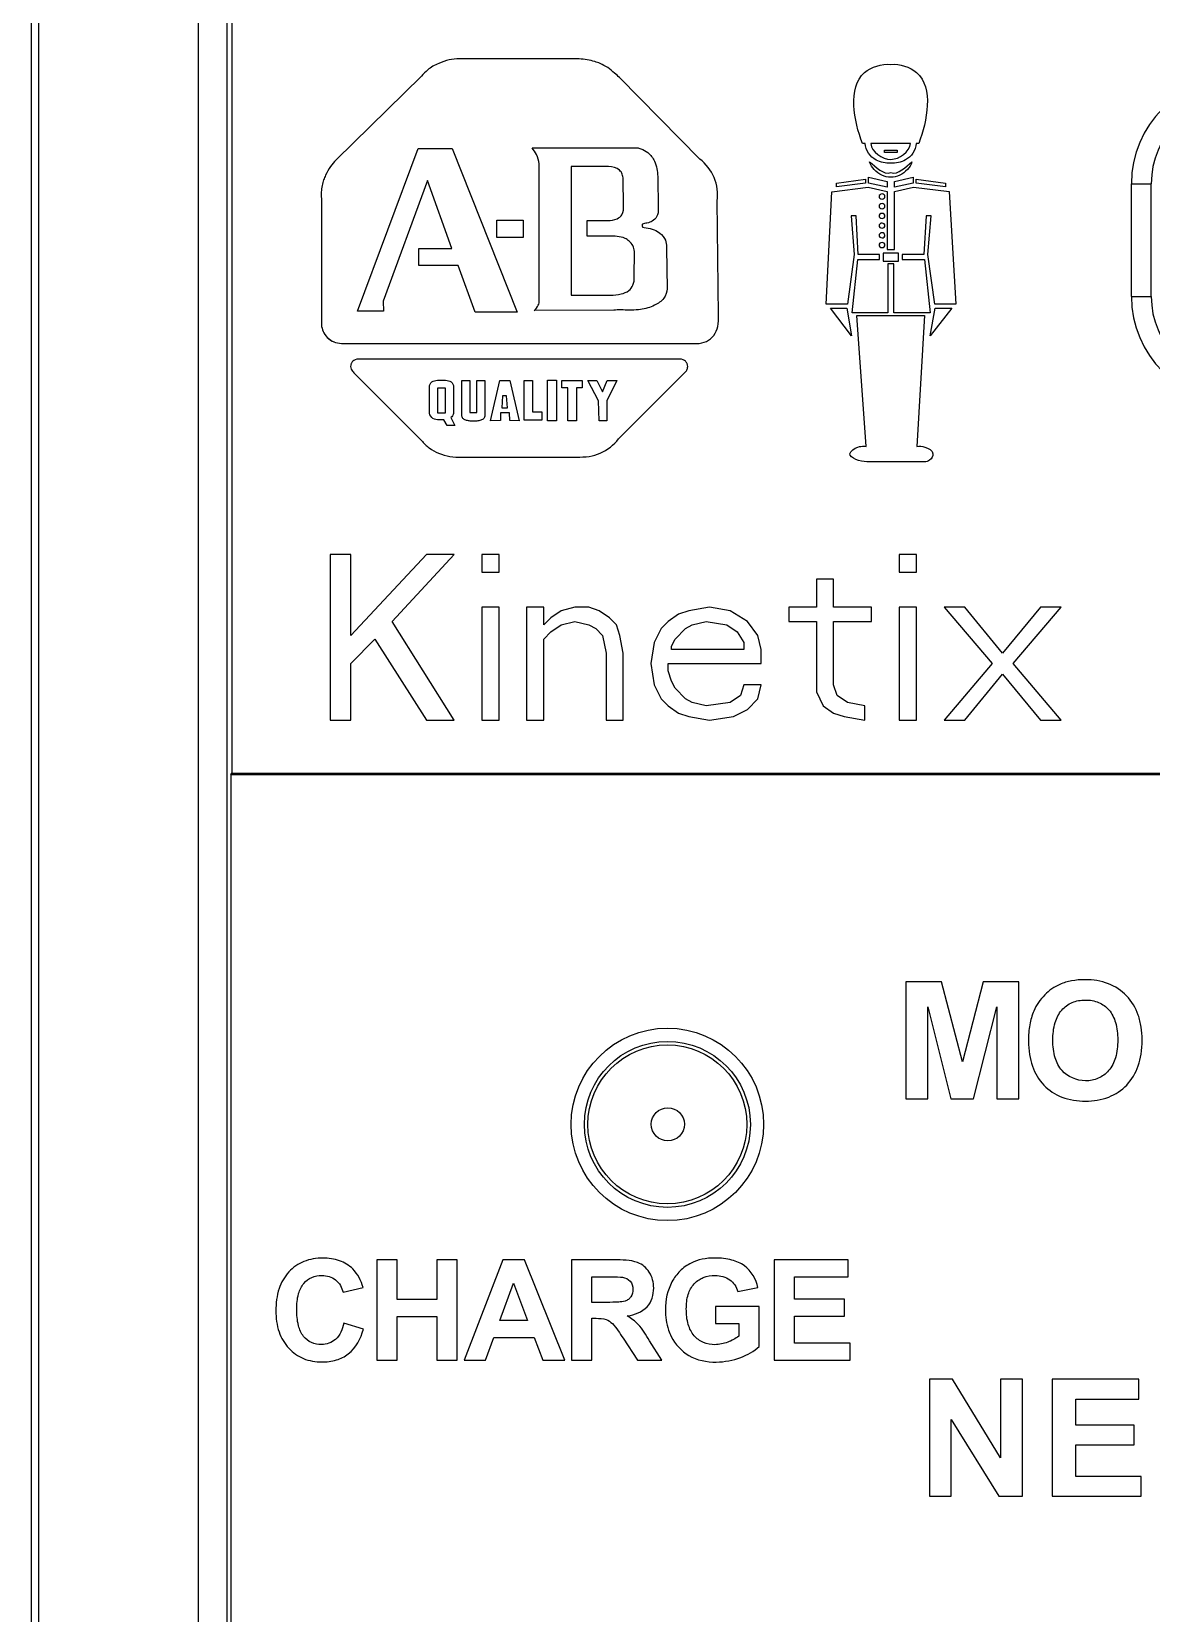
# Model space of a CAD drawing. Header units: millimetres. Extents: x 285 to 860, y 229 to 920.
# Drawn here: x 392.18 to 409.08, y 536.95 to 560.83 of the extents above; entities that cross this region are included whole.
import ezdxf

# ---------------------------------------------------------------- set-up
doc = ezdxf.new("R2010")
doc.units = ezdxf.units.MM
doc.header["$LTSCALE"] = 6
doc.layers.get('0').update_dxf_attribs({"linetype": 'CONTINUOUS'})

msp = doc.modelspace()

# ---------------------------------------------------------------- linework, layer by layer
for p, q in [((392.176, 425.134), (392.176, 582.134)), ((392.286, 425.134), (392.286, 582.12)), ((394.696, 423.834), (394.696, 581.688)), ((395.13, 423.834), (395.13, 581.687)), ((395.198, 581.619), (395.198, 549.634)), ((400.442, 560.418), (398.639, 560.418)), ((398.064, 560.16), (396.773, 558.894)), ((402.265, 558.906), (401.051, 560.138)), ((397.096, 556.609), (398.012, 559.069)), ((398.012, 559.069), (398.524, 559.069)), ((398.524, 559.069), (399.507, 556.595)), ((399.736, 559.076), (401.318, 559.076)), ((404.76, 559.144), (404.721, 559.144)), ((405.446, 559.141), (404.846, 559.141)), ((405.571, 559.144), (405.532, 559.144)), ((399.838, 556.736), (399.838, 558.835)), ((405.055, 559.005), (405.055, 559.043)), ((405.055, 559.043), (405.244, 559.043)), ((405.244, 559.005), (405.055, 559.005)), ((405.244, 559.043), (405.244, 559.005)), ((398.153, 558.584), (397.482, 556.764)), ((398.523, 557.559), (398.153, 558.584)), ((400.323, 558.795), (400.323, 556.854)), ((400.887, 558.795), (400.323, 558.795)), ((401.115, 558.208), (401.108, 558.605)), ((401.63, 558.642), (401.639, 558.16)), ((404.33, 558.543), (404.768, 558.605)), ((404.768, 558.605), (404.768, 558.543)), ((404.814, 558.543), (404.814, 558.632)), ((404.814, 558.632), (405.095, 558.571)), ((405.095, 558.571), (405.095, 558.483)), ((405.203, 558.571), (405.485, 558.632)), ((405.203, 558.483), (405.203, 558.571)), ((405.485, 558.632), (405.485, 558.543)), ((405.532, 558.543), (405.532, 558.605)), ((405.532, 558.605), (405.976, 558.543)), ((396.551, 558.457), (396.551, 558.439)), ((396.553, 558.457), (396.551, 558.457)), ((404.174, 556.716), (404.26, 558.413)), ((404.26, 558.413), (404.807, 558.483)), ((404.33, 558.489), (404.33, 558.543)), ((404.768, 558.543), (404.33, 558.489)), ((404.807, 558.483), (405.095, 558.42)), ((405.095, 558.483), (404.814, 558.543)), ((405.095, 558.42), (405.095, 557.542)), ((405.485, 558.543), (405.203, 558.483)), ((405.203, 558.42), (405.492, 558.483)), ((405.203, 557.542), (405.203, 558.42)), ((405.492, 558.483), (406.031, 558.42)), ((405.976, 558.489), (405.532, 558.543)), ((405.976, 558.543), (405.976, 558.489)), ((406.031, 558.42), (406.132, 556.716)), ((408.782, 556.834), (408.782, 558.534)), ((408.782, 558.534), (409.082, 558.534)), ((409.082, 556.834), (409.082, 558.534)), ((396.551, 558.31), (396.551, 556.507)), ((402.547, 556.543), (402.526, 558.276)), ((399.203, 557.725), (399.203, 557.984)), ((399.203, 557.984), (399.6, 557.984)), ((399.6, 557.984), (399.6, 557.725)), ((400.565, 557.744), (400.567, 557.981)), ((400.567, 557.981), (400.873, 557.981)), ((404.549, 558.052), (404.595, 557.467)), ((404.627, 558.052), (404.549, 558.052)), ((404.658, 557.467), (404.627, 558.052)), ((405.681, 558.052), (405.649, 557.467)), ((405.758, 558.052), (405.681, 558.052)), ((405.71, 557.467), (405.758, 558.052)), ((399.6, 557.725), (399.203, 557.725)), ((400.898, 557.744), (400.565, 557.744)), ((398.021, 557.301), (398.021, 557.559)), ((398.021, 557.559), (398.523, 557.559)), ((401.276, 557.125), (401.278, 557.514)), ((401.762, 557.563), (401.771, 556.95)), ((404.595, 557.467), (404.494, 556.716)), ((404.564, 556.587), (404.65, 557.392)), ((404.65, 557.392), (404.978, 557.392)), ((404.978, 557.467), (404.658, 557.467)), ((404.978, 557.392), (404.978, 557.467)), ((405.032, 557.487), (405.032, 557.364)), ((405.267, 557.487), (405.032, 557.487)), ((405.095, 557.542), (405.203, 557.542)), ((405.267, 557.364), (405.267, 557.487)), ((405.321, 557.467), (405.321, 557.392)), ((405.649, 557.467), (405.321, 557.467)), ((405.321, 557.392), (405.657, 557.392)), ((405.657, 557.392), (405.743, 556.587)), ((405.812, 556.716), (405.71, 557.467)), ((398.616, 557.301), (398.021, 557.301)), ((398.871, 556.595), (398.616, 557.301)), ((405.032, 557.364), (405.267, 557.364)), ((405.103, 557.323), (405.103, 556.587)), ((405.197, 557.323), (405.103, 557.323)), ((405.197, 556.587), (405.197, 557.323)), ((397.482, 556.764), (397.489, 556.609)), ((400.323, 556.854), (400.913, 556.854)), ((404.494, 556.716), (404.174, 556.716)), ((406.132, 556.716), (405.812, 556.716)), ((408.782, 556.834), (409.082, 556.834)), ((397.489, 556.609), (397.096, 556.609)), ((399.507, 556.595), (398.871, 556.595)), ((400.966, 556.626), (399.766, 556.62)), ((404.557, 556.239), (404.237, 556.655)), ((404.237, 556.655), (404.486, 556.655)), ((404.486, 556.655), (404.557, 556.239)), ((405.103, 556.587), (404.564, 556.587)), ((404.776, 554.57), (404.634, 556.546)), ((404.634, 556.546), (405.657, 556.546)), ((405.743, 556.587), (405.197, 556.587)), ((405.657, 556.546), (405.542, 554.57)), ((406.069, 556.655), (405.743, 556.239)), ((405.743, 556.239), (405.821, 556.655)), ((405.821, 556.655), (406.069, 556.655)), ((396.855, 556.124), (402.221, 556.124)), ((401.925, 555.888), (397.107, 555.887)), ((401.969, 555.887), (401.925, 555.888)), ((397.06, 555.661), (398.064, 554.657)), ((398.182, 555.094), (398.182, 555.467)), ((398.304, 555.567), (398.426, 555.567)), ((398.548, 555.467), (398.548, 555.094)), ((398.673, 555.037), (398.673, 555.564)), ((398.673, 555.564), (398.793, 555.564)), ((398.793, 555.564), (398.793, 555.114)), ((398.901, 555.093), (398.901, 555.562)), ((398.901, 555.562), (399.021, 555.562)), ((399.021, 555.562), (399.021, 555.037)), ((399.104, 554.956), (399.247, 555.564)), ((399.247, 555.564), (399.399, 555.564)), ((399.399, 555.564), (399.539, 554.956)), ((399.612, 554.967), (399.612, 555.564)), ((399.612, 555.564), (399.74, 555.564)), ((399.74, 555.564), (399.74, 555.089)), ((399.968, 554.953), (399.968, 555.567)), ((399.968, 555.567), (400.101, 555.567)), ((400.101, 555.567), (400.101, 554.953)), ((400.184, 555.452), (400.184, 555.564)), ((400.184, 555.564), (400.49, 555.564)), ((400.49, 555.564), (400.49, 555.452)), ((400.734, 555.259), (400.575, 555.564)), ((400.575, 555.564), (400.709, 555.564)), ((400.709, 555.564), (400.796, 555.393)), ((400.796, 555.393), (400.868, 555.564)), ((401.012, 555.564), (400.864, 555.259)), ((400.868, 555.564), (401.012, 555.564)), ((401.038, 554.684), (402.036, 555.682)), ((398.306, 555.447), (398.306, 555.074)), ((398.423, 555.447), (398.306, 555.447)), ((398.423, 555.074), (398.423, 555.447)), ((399.284, 555.332), (399.274, 555.151)), ((399.349, 555.331), (399.284, 555.332)), ((399.362, 555.151), (399.349, 555.331)), ((400.273, 555.452), (400.184, 555.452)), ((400.273, 554.956), (400.273, 555.452)), ((400.404, 555.452), (400.404, 554.956)), ((400.49, 555.452), (400.404, 555.452)), ((400.744, 554.956), (400.734, 555.259)), ((400.864, 555.259), (400.864, 554.956)), ((398.306, 555.074), (398.423, 555.074)), ((398.507, 555.003), (398.568, 554.885)), ((398.795, 555.08), (398.889, 555.08)), ((399.254, 555.077), (399.254, 554.958)), ((399.392, 555.077), (399.254, 555.077)), ((399.274, 555.151), (399.362, 555.151)), ((399.396, 554.958), (399.392, 555.077)), ((399.74, 555.089), (399.882, 555.089)), ((399.882, 555.089), (399.882, 554.967)), ((398.398, 554.972), (398.304, 554.972)), ((398.45, 554.885), (398.398, 554.972)), ((398.568, 554.885), (398.45, 554.885)), ((399.254, 554.958), (399.104, 554.956)), ((399.539, 554.956), (399.396, 554.958)), ((399.882, 554.967), (399.612, 554.967)), ((400.101, 554.953), (399.968, 554.953)), ((400.404, 554.956), (400.273, 554.956)), ((400.864, 554.956), (400.744, 554.956)), ((398.669, 554.407), (400.405, 554.407)), ((405.539, 554.337), (404.786, 554.337)), ((396.682, 552.938), (396.682, 550.438)), ((396.995, 552.938), (396.682, 552.938)), ((398.141, 552.938), (396.995, 551.715)), ((396.995, 551.715), (396.995, 552.938)), ((397.62, 551.927), (398.557, 552.938)), ((398.557, 552.938), (398.141, 552.938)), ((398.974, 552.938), (398.974, 552.672)), ((399.234, 552.938), (398.974, 552.938)), ((399.234, 552.672), (399.234, 552.938)), ((405.276, 552.938), (405.276, 552.672)), ((405.536, 552.938), (405.276, 552.938)), ((405.536, 552.672), (405.536, 552.938)), ((398.974, 552.672), (399.234, 552.672)), ((405.276, 552.672), (405.536, 552.672)), ((404.026, 552.566), (404.026, 552.14)), ((404.286, 552.566), (404.026, 552.566)), ((404.286, 552.14), (404.286, 552.566)), ((398.974, 552.14), (398.974, 550.438)), ((399.234, 552.14), (398.974, 552.14)), ((399.234, 550.438), (399.234, 552.14)), ((399.651, 552.14), (399.651, 550.438)), ((399.911, 552.14), (399.651, 552.14)), ((399.911, 551.874), (399.911, 552.14)), ((400.38, 552.14), (400.172, 552.087)), ((400.588, 552.14), (400.38, 552.14)), ((400.745, 552.087), (400.588, 552.14)), ((402.411, 552.14), (402.099, 552.087)), ((402.724, 552.087), (402.411, 552.14)), ((403.609, 552.14), (403.609, 551.927)), ((404.026, 552.14), (403.609, 552.14)), ((404.859, 552.14), (404.286, 552.14)), ((404.859, 551.927), (404.859, 552.14)), ((405.276, 552.14), (405.276, 550.438)), ((405.536, 552.14), (405.276, 552.14)), ((405.536, 550.438), (405.536, 552.14)), ((406.266, 552.14), (405.953, 552.14)), ((405.953, 552.14), (406.682, 551.289)), ((406.838, 551.449), (406.266, 552.14)), ((407.411, 552.14), (406.838, 551.449)), ((406.995, 551.289), (407.724, 552.14)), ((407.724, 552.14), (407.411, 552.14)), ((398.557, 550.438), (397.62, 551.927)), ((400.016, 551.981), (399.911, 551.874)), ((400.172, 552.087), (400.016, 551.981)), ((400.172, 551.874), (400.38, 551.927)), ((400.38, 551.927), (400.588, 551.874)), ((400.901, 551.981), (400.745, 552.087)), ((401.005, 551.874), (400.901, 551.981)), ((401.786, 551.927), (401.682, 551.821)), ((401.943, 552.034), (401.786, 551.927)), ((402.099, 552.087), (401.943, 552.034)), ((402.151, 551.874), (402.359, 551.927)), ((402.359, 551.927), (402.672, 551.874)), ((402.984, 551.927), (402.724, 552.087)), ((403.141, 551.715), (402.984, 551.927)), ((403.609, 551.927), (404.026, 551.927)), ((404.026, 551.927), (404.026, 550.864)), ((404.286, 550.97), (404.286, 551.927)), ((404.286, 551.927), (404.859, 551.927)), ((396.995, 551.289), (397.359, 551.661)), ((397.359, 551.661), (398.141, 550.438)), ((399.911, 551.661), (400.016, 551.768)), ((399.911, 550.438), (399.911, 551.661)), ((400.016, 551.768), (400.172, 551.874)), ((400.588, 551.874), (400.693, 551.821)), ((400.693, 551.821), (400.797, 551.715)), ((400.797, 551.715), (400.849, 551.449)), ((401.057, 551.715), (401.005, 551.874)), ((401.109, 551.449), (401.057, 551.715)), ((401.682, 551.821), (401.578, 551.608)), ((401.838, 551.555), (401.891, 551.661)), ((401.891, 551.661), (402.047, 551.821)), ((402.047, 551.821), (402.151, 551.874)), ((402.672, 551.874), (402.828, 551.768)), ((402.828, 551.768), (402.932, 551.608)), ((403.193, 551.502), (403.141, 551.715)), ((400.849, 551.449), (400.849, 550.438)), ((401.109, 550.438), (401.109, 551.449)), ((401.578, 551.608), (401.526, 551.289)), ((401.838, 551.502), (401.838, 551.555)), ((402.932, 551.502), (401.838, 551.502)), ((402.932, 551.608), (402.932, 551.502)), ((403.193, 551.289), (403.193, 551.502)), ((396.995, 550.438), (396.995, 551.289)), ((401.526, 551.289), (401.578, 550.97)), ((401.786, 551.183), (401.786, 551.289)), ((401.786, 551.289), (403.193, 551.289)), ((401.838, 551.023), (401.786, 551.183)), ((406.682, 551.289), (405.953, 550.438)), ((407.724, 550.438), (406.995, 551.289)), ((401.578, 550.97), (401.682, 550.757)), ((401.891, 550.917), (401.838, 551.023)), ((402.932, 550.97), (402.88, 550.81)), ((403.193, 550.97), (402.932, 550.97)), ((403.141, 550.757), (403.193, 550.97)), ((404.338, 550.81), (404.286, 550.97)), ((406.266, 550.438), (406.838, 551.13)), ((406.838, 551.13), (407.411, 550.438)), ((401.682, 550.757), (401.786, 550.651)), ((402.047, 550.757), (401.891, 550.917)), ((402.151, 550.704), (402.047, 550.757)), ((402.359, 550.651), (402.151, 550.704)), ((402.724, 550.704), (402.359, 550.651)), ((402.88, 550.81), (402.724, 550.704)), ((402.984, 550.598), (403.141, 550.757)), ((404.026, 550.864), (404.13, 550.651)), ((404.495, 550.704), (404.338, 550.81)), ((404.755, 550.651), (404.495, 550.704)), ((401.786, 550.651), (401.943, 550.544)), ((401.943, 550.544), (402.099, 550.491)), ((402.099, 550.491), (402.411, 550.438)), ((402.411, 550.438), (402.776, 550.491)), ((402.776, 550.491), (402.984, 550.598)), ((404.13, 550.651), (404.286, 550.544)), ((404.286, 550.544), (404.443, 550.491)), ((404.443, 550.491), (404.755, 550.438)), ((404.755, 550.438), (404.755, 550.651)), ((396.682, 550.438), (396.995, 550.438)), ((398.141, 550.438), (398.557, 550.438)), ((398.974, 550.438), (399.234, 550.438)), ((399.651, 550.438), (399.911, 550.438)), ((400.849, 550.438), (401.109, 550.438)), ((405.276, 550.438), (405.536, 550.438)), ((405.953, 550.438), (406.266, 550.438)), ((407.411, 550.438), (407.724, 550.438)), ((395.182, 549.618), (395.198, 549.634)), ((395.182, 549.618), (395.182, 423.834)), ((395.182, 549.618), (424.182, 549.618)), ((395.198, 549.634), (424.167, 549.634)), ((405.377, 546.485), (405.377, 544.717)), ((405.913, 546.485), (405.377, 546.485)), ((406.23, 545.279), (405.913, 546.485)), ((406.544, 546.485), (406.23, 545.279)), ((407.081, 546.485), (406.544, 546.485)), ((407.081, 544.717), (407.081, 546.485)), ((405.708, 544.717), (405.709, 546.109)), ((405.709, 546.109), (406.056, 544.717)), ((406.4, 544.717), (406.749, 546.109)), ((406.749, 546.109), (406.75, 544.717)), ((405.377, 544.717), (405.708, 544.717)), ((406.056, 544.717), (406.4, 544.717)), ((406.75, 544.717), (407.081, 544.717)), ((397.389, 542.287), (397.389, 540.772)), ((397.696, 542.287), (397.389, 542.287)), ((397.696, 541.69), (397.696, 542.287)), ((398.293, 542.287), (398.293, 541.69)), ((398.6, 542.287), (398.293, 542.287)), ((398.6, 540.772), (398.6, 542.287)), ((399.293, 542.287), (398.705, 540.772)), ((399.617, 542.287), (399.293, 542.287)), ((400.225, 540.772), (399.617, 542.287)), ((400.329, 542.287), (400.329, 540.772)), ((400.974, 542.287), (400.329, 542.287)), ((403.386, 542.287), (403.386, 540.772)), ((404.508, 542.287), (403.386, 542.287)), ((404.508, 542.031), (404.508, 542.287)), ((396.879, 541.798), (397.181, 541.87)), ((399.248, 541.373), (399.453, 541.934)), ((399.453, 541.934), (399.664, 541.373)), ((400.636, 541.646), (400.636, 542.031)), ((400.636, 542.031), (400.875, 542.031)), ((402.838, 541.811), (403.143, 541.868)), ((403.693, 541.695), (403.693, 542.031)), ((403.693, 542.031), (404.508, 542.031)), ((398.293, 541.69), (397.696, 541.69)), ((400.862, 541.646), (400.636, 541.646)), ((404.451, 541.695), (403.693, 541.695)), ((404.451, 541.439), (404.451, 541.695)), ((397.696, 540.772), (397.696, 541.434)), ((397.696, 541.434), (398.293, 541.434)), ((398.293, 541.434), (398.293, 540.772)), ((399.664, 541.373), (399.248, 541.373)), ((400.636, 540.772), (400.636, 541.405)), ((400.636, 541.405), (400.698, 541.405)), ((402.504, 541.585), (402.504, 541.329)), ((403.162, 541.585), (402.504, 541.585)), ((403.162, 540.98), (403.162, 541.585)), ((403.693, 541.028), (403.693, 541.439)), ((403.693, 541.439), (404.451, 541.439)), ((397.185, 541.24), (396.889, 541.331)), ((402.504, 541.329), (402.853, 541.329)), ((402.853, 541.329), (402.853, 541.136)), ((399.029, 540.772), (399.155, 541.117)), ((399.155, 541.117), (399.763, 541.117)), ((399.763, 541.117), (399.894, 540.772)), ((401.107, 541.103), (401.326, 540.772)), ((401.692, 540.772), (401.507, 541.067)), ((404.538, 541.028), (403.693, 541.028)), ((404.538, 540.772), (404.538, 541.028)), ((397.389, 540.772), (397.696, 540.772)), ((398.293, 540.772), (398.6, 540.772)), ((398.705, 540.772), (399.029, 540.772)), ((399.894, 540.772), (400.225, 540.772)), ((400.329, 540.772), (400.636, 540.772)), ((401.326, 540.772), (401.692, 540.772)), ((403.386, 540.772), (404.538, 540.772)), ((405.732, 540.486), (405.732, 538.718)), ((406.079, 540.486), (405.732, 540.486)), ((406.807, 539.301), (406.079, 540.486)), ((406.807, 540.486), (406.807, 539.301)), ((407.138, 540.486), (406.807, 540.486)), ((407.138, 538.718), (407.138, 540.486)), ((407.584, 540.486), (407.584, 538.718)), ((408.893, 540.486), (407.584, 540.486)), ((408.893, 540.187), (408.893, 540.486)), ((407.942, 539.794), (407.942, 540.187)), ((407.942, 540.187), (408.893, 540.187)), ((406.063, 538.718), (406.063, 539.88)), ((406.063, 539.88), (406.78, 538.718)), ((408.826, 539.794), (407.942, 539.794)), ((408.826, 539.495), (408.826, 539.794)), ((407.942, 539.016), (407.942, 539.495)), ((407.942, 539.495), (408.826, 539.495)), ((408.928, 539.016), (407.942, 539.016)), ((408.928, 538.718), (408.928, 539.016)), ((405.732, 538.718), (406.063, 538.718)), ((406.78, 538.718), (407.138, 538.718)), ((407.584, 538.718), (408.928, 538.718))]:
    msp.add_line(p, q)
for centre, radius in [((401.776, 544.333), 1.453), ((401.776, 544.333), 1.253), ((401.776, 544.333), 1.2), ((401.782, 544.334), 0.25)]:
    msp.add_circle(centre, radius)
for centre, radius, start, end in [((398.567, 559.749), 0.649, 129.3164, 140.7463), ((410.382, 558.534), 1.6, 90, 180), ((410.382, 558.534), 1.3, 90, 180), ((410.382, 556.834), 1.6, 180, 270), ((410.382, 556.834), 1.3, 180, 270), ((400.514, 555.07), 0.651, 292.2864, 323.6718)]:
    msp.add_arc(centre, radius, start, end)
for points, knots in [([(398.323, 560.351), (398.293, 560.339), (398.235, 560.309), (398.178, 560.274), (398.155, 560.251)], [0, 0, 0, 0, 0.501972, 1, 1, 1, 1]), ([(400.759, 560.351), (400.734, 560.361), (400.632, 560.399), (400.523, 560.415), (400.442, 560.418)], [0, 0, 0, 0, 0.253237, 1, 1, 1, 1]), ([(401.051, 560.138), (401.027, 560.16), (400.94, 560.244), (400.841, 560.317), (400.759, 560.351)], [0, 0, 0, 0, 0.271421, 1, 1, 1, 1]), ([(404.721, 559.144), (404.593, 559.477), (404.452, 560.183), (405.012, 560.347), (405.15, 560.337)], [0, 0, 0, 0, 0.720679, 1, 1, 1, 1]), ([(405.15, 560.337), (405.286, 560.347), (405.841, 560.178), (405.697, 559.477), (405.571, 559.144)], [0, 0, 0, 0, 0.27635, 1, 1, 1, 1]), ([(399.838, 558.835), (399.836, 558.883), (399.81, 558.971), (399.755, 559.041), (399.736, 559.076)], [0, 0, 0, 0, 0.549399, 1, 1, 1, 1]), ([(401.318, 559.076), (401.338, 559.076), (401.395, 559.058), (401.498, 559.005), (401.607, 558.86), (401.628, 558.722), (401.63, 558.642)], [0, 0, 0, 0, 0.100561, 0.305179, 0.589822, 1, 1, 1, 1]), ([(405.532, 559.144), (405.53, 559.092), (405.496, 558.988), (405.356, 558.866), (405.149, 558.83), (404.942, 558.866), (404.8, 558.988), (404.763, 559.092), (404.76, 559.144)], [0, 0, 0, 0, 0.144518, 0.287146, 0.498029, 0.709939, 0.854357, 1, 1, 1, 1]), ([(396.773, 558.894), (396.743, 558.863), (396.683, 558.791), (396.623, 558.687), (396.583, 558.59), (396.55, 558.473), (396.544, 558.377), (396.551, 558.31)], [0, 0, 0, 0, 0.201393, 0.43666, 0.55519, 0.689887, 1, 1, 1, 1]), ([(402.526, 558.276), (402.544, 558.393), (402.513, 558.64), (402.36, 558.836), (402.265, 558.906)], [0, 0, 0, 0, 0.501869, 1, 1, 1, 1]), ([(405.469, 558.864), (405.458, 558.82), (405.378, 558.703), (405.149, 558.585), (404.921, 558.703), (404.84, 558.82), (404.83, 558.864)], [0, 0, 0, 0, 0.164106, 0.49948, 0.835518, 1, 1, 1, 1]), ([(401.108, 558.605), (401.108, 558.63), (401.099, 558.681), (401.037, 558.773), (400.945, 558.795), (400.887, 558.795)], [0, 0, 0, 0, 0.234086, 0.45972, 1, 1, 1, 1]), ([(405.019, 558.38), (405.018, 558.38), (404.996, 558.38), (404.948, 558.343), (404.995, 558.304), (405.017, 558.304)], [0, 0, 0, 0, 0.010438, 0.502896, 1, 1, 1, 1]), ([(405.017, 558.304), (405.04, 558.304), (405.081, 558.342), (405.04, 558.38), (405.019, 558.38)], [0, 0, 0, 0, 0.507591, 1, 1, 1, 1]), ([(400.873, 557.981), (400.922, 557.981), (401.005, 557.987), (401.114, 558.073), (401.116, 558.16), (401.115, 558.208)], [0, 0, 0, 0, 0.383535, 0.628761, 1, 1, 1, 1]), ([(401.639, 558.16), (401.64, 558.117), (401.631, 558.039), (401.553, 557.965), (401.472, 557.941), (401.42, 557.931), (401.398, 557.923)], [0, 0, 0, 0, 0.338174, 0.58281, 0.8095, 1, 1, 1, 1]), ([(405.019, 558.234), (405.018, 558.234), (404.996, 558.234), (404.948, 558.196), (404.995, 558.158), (405.017, 558.157)], [0, 0, 0, 0, 0.010438, 0.506383, 1, 1, 1, 1]), ([(405.017, 558.157), (405.04, 558.157), (405.081, 558.196), (405.041, 558.234), (405.019, 558.234)], [0, 0, 0, 0, 0.50403, 1, 1, 1, 1]), ([(401.398, 557.923), (401.396, 557.922), (401.395, 557.913), (401.397, 557.902), (401.398, 557.89), (401.399, 557.881), (401.398, 557.878)], [0, 0, 0, 0, 0.163919, 0.462762, 0.783425, 1, 1, 1, 1]), ([(401.398, 557.878), (401.477, 557.871), (401.61, 557.844), (401.737, 557.725), (401.764, 557.627), (401.764, 557.578), (401.762, 557.563)], [0, 0, 0, 0, 0.44639, 0.726349, 0.918619, 1, 1, 1, 1]), ([(405.019, 558.087), (405.018, 558.087), (404.996, 558.087), (404.948, 558.049), (404.995, 558.011), (405.017, 558.011)], [0, 0, 0, 0, 0.010438, 0.509909, 1, 1, 1, 1]), ([(405.019, 557.94), (405.018, 557.941), (404.996, 557.941), (404.948, 557.903), (404.995, 557.864), (405.017, 557.864)], [0, 0, 0, 0, 0.010438, 0.502907, 1, 1, 1, 1]), ([(405.017, 558.011), (405.04, 558.01), (405.081, 558.049), (405.041, 558.086), (405.019, 558.087)], [0, 0, 0, 0, 0.50043, 1, 1, 1, 1]), ([(405.017, 557.864), (405.04, 557.864), (405.081, 557.903), (405.04, 557.94), (405.019, 557.94)], [0, 0, 0, 0, 0.50758, 1, 1, 1, 1]), ([(401.2, 557.668), (401.182, 557.685), (401.09, 557.743), (400.978, 557.744), (400.898, 557.744)], [0, 0, 0, 0, 0.237745, 1, 1, 1, 1]), ([(401.278, 557.514), (401.278, 557.544), (401.257, 557.601), (401.222, 557.649), (401.2, 557.668)], [0, 0, 0, 0, 0.511963, 1, 1, 1, 1]), ([(405.019, 557.795), (405.018, 557.795), (404.996, 557.796), (404.948, 557.754), (404.995, 557.718), (405.017, 557.717)], [0, 0, 0, 0, 0.010438, 0.487756, 1, 1, 1, 1]), ([(405.019, 557.648), (405.018, 557.648), (404.996, 557.648), (404.948, 557.611), (404.995, 557.571), (405.017, 557.571)], [0, 0, 0, 0, 0.010438, 0.507521, 1, 1, 1, 1]), ([(405.017, 557.717), (405.04, 557.717), (405.081, 557.753), (405.04, 557.795), (405.019, 557.795)], [0, 0, 0, 0, 0.52305, 1, 1, 1, 1]), ([(405.017, 557.571), (405.04, 557.571), (405.081, 557.61), (405.041, 557.648), (405.019, 557.648)], [0, 0, 0, 0, 0.502869, 1, 1, 1, 1]), ([(400.913, 556.854), (400.969, 556.854), (401.066, 556.86), (401.194, 556.909), (401.268, 557.007), (401.276, 557.084), (401.276, 557.125)], [0, 0, 0, 0, 0.324481, 0.562793, 0.767199, 1, 1, 1, 1]), ([(401.771, 556.95), (401.771, 556.9), (401.73, 556.788), (401.572, 556.682), (401.357, 556.626), (401.194, 556.623), (401.107, 556.63)], [0, 0, 0, 0, 0.187378, 0.404067, 0.674906, 1, 1, 1, 1]), ([(399.766, 556.62), (399.792, 556.642), (399.821, 556.681), (399.835, 556.724), (399.838, 556.736)], [0, 0, 0, 0, 0.738064, 1, 1, 1, 1]), ([(396.551, 556.507), (396.551, 556.5), (396.551, 556.457), (396.549, 556.379), (396.595, 556.248), (396.708, 556.147), (396.815, 556.124), (396.855, 556.124)], [0, 0, 0, 0, 0.040035, 0.234638, 0.420319, 0.782458, 1, 1, 1, 1]), ([(401.107, 556.63), (401.095, 556.631), (401.048, 556.632), (401.001, 556.627), (400.966, 556.626)], [0, 0, 0, 0, 0.241621, 1, 1, 1, 1]), ([(402.221, 556.124), (402.27, 556.122), (402.37, 556.144), (402.489, 556.239), (402.545, 556.384), (402.548, 556.491), (402.547, 556.543)], [0, 0, 0, 0, 0.247107, 0.485861, 0.730295, 1, 1, 1, 1]), ([(396.582, 556.296), (396.597, 556.266), (396.64, 556.203), (396.705, 556.162), (396.743, 556.147)], [0, 0, 0, 0, 0.446566, 1, 1, 1, 1]), ([(397.107, 555.887), (397.078, 555.887), (397.032, 555.869), (396.998, 555.819), (396.99, 555.776), (397, 555.736), (397.023, 555.697), (397.046, 555.675), (397.06, 555.661)], [0, 0, 0, 0, 0.282924, 0.423323, 0.567911, 0.693244, 0.810973, 1, 1, 1, 1]), ([(402.036, 555.682), (402.05, 555.692), (402.074, 555.72), (402.086, 555.771), (402.077, 555.819), (402.043, 555.868), (401.998, 555.887), (401.969, 555.887)], [0, 0, 0, 0, 0.185426, 0.376926, 0.536694, 0.690787, 1, 1, 1, 1]), ([(398.182, 555.467), (398.182, 555.482), (398.188, 555.511), (398.227, 555.557), (398.274, 555.567), (398.304, 555.567)], [0, 0, 0, 0, 0.256512, 0.489368, 1, 1, 1, 1]), ([(398.426, 555.567), (398.456, 555.567), (398.503, 555.557), (398.542, 555.511), (398.548, 555.482), (398.548, 555.467)], [0, 0, 0, 0, 0.510692, 0.743576, 1, 1, 1, 1]), ([(398.548, 555.094), (398.548, 555.085), (398.544, 555.051), (398.526, 555.019), (398.507, 555.003)], [0, 0, 0, 0, 0.260307, 1, 1, 1, 1]), ([(398.841, 554.95), (398.822, 554.95), (398.784, 554.952), (398.732, 554.962), (398.685, 554.987), (398.673, 555.021), (398.673, 555.037)], [0, 0, 0, 0, 0.270094, 0.537127, 0.770345, 1, 1, 1, 1]), ([(398.793, 555.114), (398.793, 555.106), (398.793, 555.098), (398.792, 555.08), (398.795, 555.08)], [0, 0, 0, 0, 0.718006, 1, 1, 1, 1]), ([(399.021, 555.037), (399.021, 555.02), (399.008, 554.984), (398.956, 554.96), (398.9, 554.951), (398.86, 554.95), (398.841, 554.95)], [0, 0, 0, 0, 0.226889, 0.461611, 0.731845, 1, 1, 1, 1]), ([(398.889, 555.08), (398.892, 555.08), (398.902, 555.077), (398.901, 555.089), (398.901, 555.093)], [0, 0, 0, 0, 0.458356, 1, 1, 1, 1]), ([(398.064, 554.657), (398.098, 554.615), (398.177, 554.54), (398.324, 554.458), (398.492, 554.411), (398.61, 554.406), (398.669, 554.407)], [0, 0, 0, 0, 0.237834, 0.477545, 0.738423, 1, 1, 1, 1]), ([(404.786, 554.337), (404.692, 554.337), (404.428, 554.421), (404.634, 554.565), (404.714, 554.573), (404.743, 554.572)], [0, 0, 0, 0, 0.532322, 0.830966, 1, 1, 1, 1]), ([(405.542, 554.57), (405.582, 554.574), (405.671, 554.57), (405.823, 554.484), (405.748, 554.352), (405.684, 554.336), (405.655, 554.334)], [0, 0, 0, 0, 0.256783, 0.588303, 0.818606, 1, 1, 1, 1]), ([(400.405, 554.407), (400.469, 554.407), (400.59, 554.41), (400.708, 554.445), (400.761, 554.467)], [0, 0, 0, 0, 0.5287, 1, 1, 1, 1]), ([(408.944, 545.613), (408.943, 545.677), (408.935, 545.802), (408.88, 546.036), (408.731, 546.29), (408.435, 546.484), (408.134, 546.527), (407.885, 546.507), (407.668, 546.447), (407.458, 546.296), (407.307, 546.074), (407.249, 545.87), (407.231, 545.716), (407.228, 545.634), (407.228, 545.59)], [0, 0, 0, 0, 0.067428, 0.133197, 0.253272, 0.369545, 0.495844, 0.568013, 0.633646, 0.732164, 0.835856, 0.912181, 0.954265, 1, 1, 1, 1]), ([(407.596, 545.602), (407.596, 545.693), (407.612, 545.855), (407.713, 546.065), (407.885, 546.189), (408.087, 546.222), (408.289, 546.19), (408.46, 546.067), (408.563, 545.859), (408.576, 545.698), (408.576, 545.609)], [0, 0, 0, 0, 0.153477, 0.275941, 0.386253, 0.502021, 0.617678, 0.726916, 0.848486, 1, 1, 1, 1]), ([(407.228, 545.59), (407.228, 545.523), (407.237, 545.394), (407.294, 545.161), (407.44, 544.909), (407.736, 544.717), (408.087, 544.668), (408.439, 544.718), (408.732, 544.912), (408.881, 545.164), (408.936, 545.401), (408.944, 545.535), (408.944, 545.608), (408.944, 545.613)], [0, 0, 0, 0, 0.07119, 0.136197, 0.253997, 0.369898, 0.496937, 0.622688, 0.738394, 0.857721, 0.923043, 0.994951, 1, 1, 1, 1]), ([(408.576, 545.609), (408.576, 545.517), (408.563, 545.352), (408.457, 545.14), (408.287, 545.015), (408.026, 544.965), (407.745, 545.082), (407.613, 545.35), (407.596, 545.513), (407.596, 545.602)], [0, 0, 0, 0, 0.155912, 0.280335, 0.391168, 0.504381, 0.723944, 0.847798, 1, 1, 1, 1]), ([(397.181, 541.87), (397.152, 541.973), (397.065, 542.149), (396.824, 542.292), (396.562, 542.329), (396.284, 542.285), (396.04, 542.116), (395.888, 541.844), (395.852, 541.523), (395.877, 541.3), (395.913, 541.199)], [0, 0, 0, 0, 0.137226, 0.237959, 0.347555, 0.47302, 0.591171, 0.71614, 0.861895, 1, 1, 1, 1]), ([(401.171, 541.441), (401.28, 541.457), (401.501, 541.538), (401.596, 541.847), (401.537, 542.07), (401.431, 542.195), (401.256, 542.29), (401.092, 542.287), (400.974, 542.287)], [0, 0, 0, 0, 0.2254, 0.42968, 0.598968, 0.679105, 0.757179, 1, 1, 1, 1]), ([(403.143, 541.868), (403.116, 541.994), (403.004, 542.186), (402.738, 542.301), (402.516, 542.321), (402.306, 542.306), (402.121, 542.243), (401.961, 542.128), (401.79, 541.899), (401.725, 541.576), (401.76, 541.325), (401.794, 541.227)], [0, 0, 0, 0, 0.162616, 0.250821, 0.357398, 0.441574, 0.514461, 0.601431, 0.68723, 0.869551, 1, 1, 1, 1]), ([(396.208, 541.778), (396.224, 541.834), (396.27, 541.935), (396.403, 542.034), (396.579, 542.067), (396.784, 542.009), (396.862, 541.869), (396.879, 541.798)], [0, 0, 0, 0, 0.187495, 0.352935, 0.5235, 0.762369, 1, 1, 1, 1]), ([(401.098, 542.026), (401.141, 542.019), (401.23, 541.979), (401.265, 541.847), (401.241, 541.743), (401.188, 541.687), (401.125, 541.656), (401.013, 541.649), (400.922, 541.646), (400.862, 541.646)], [0, 0, 0, 0, 0.169656, 0.340651, 0.495621, 0.565941, 0.638132, 0.7655, 1, 1, 1, 1]), ([(400.875, 542.031), (400.94, 542.031), (401.014, 542.032), (401.089, 542.027), (401.098, 542.026)], [0, 0, 0, 0, 0.873971, 1, 1, 1, 1]), ([(402.853, 541.136), (402.803, 541.097), (402.688, 541.035), (402.501, 540.995), (402.317, 541.027), (402.165, 541.137), (402.074, 541.323), (402.055, 541.542), (402.074, 541.757), (402.154, 541.91), (402.227, 541.971), (402.255, 541.988)], [0, 0, 0, 0, 0.113716, 0.231268, 0.33856, 0.441534, 0.556228, 0.699339, 0.83233, 0.941152, 1, 1, 1, 1]), ([(402.255, 541.988), (402.275, 542.001), (402.351, 542.04), (402.512, 542.066), (402.73, 542.016), (402.819, 541.88), (402.838, 541.811)], [0, 0, 0, 0, 0.10101, 0.36318, 0.692808, 1, 1, 1, 1]), ([(396.889, 541.331), (396.869, 541.241), (396.802, 541.07), (396.576, 540.993), (396.399, 541.028), (396.265, 541.13), (396.189, 541.314), (396.175, 541.536), (396.185, 541.699), (396.207, 541.777), (396.208, 541.778)], [0, 0, 0, 0, 0.186931, 0.339372, 0.443511, 0.545699, 0.668561, 0.836584, 0.996294, 1, 1, 1, 1]), ([(400.698, 541.405), (400.75, 541.405), (400.844, 541.407), (400.994, 541.293), (401.056, 541.179), (401.107, 541.103)], [0, 0, 0, 0, 0.287348, 0.492866, 1, 1, 1, 1]), ([(401.507, 541.067), (401.455, 541.153), (401.368, 541.302), (401.23, 541.406), (401.171, 541.441)], [0, 0, 0, 0, 0.593299, 1, 1, 1, 1]), ([(395.913, 541.199), (395.944, 541.108), (396.04, 540.943), (396.276, 540.777), (396.538, 540.735), (396.774, 540.763), (397.039, 540.891), (397.147, 541.099), (397.185, 541.24)], [0, 0, 0, 0, 0.168539, 0.327619, 0.492489, 0.624741, 0.743469, 1, 1, 1, 1]), ([(401.794, 541.227), (401.805, 541.194), (401.87, 541.041), (402.088, 540.798), (402.501, 540.717), (402.871, 540.793), (403.085, 540.905), (403.162, 540.98)], [0, 0, 0, 0, 0.064527, 0.305329, 0.568274, 0.800373, 1, 1, 1, 1])]:
    msp.add_open_spline(points, degree=3, knots=knots)
for points in [[(398.639, 560.418), (398.532, 560.428), (398.423, 560.393), (398.323, 560.351)], [(404.846, 559.141), (404.854, 559.012), (405.021, 558.906), (405.15, 558.902)], [(405.15, 558.902), (405.276, 558.906), (405.437, 559.014), (405.446, 559.141)], [(404.83, 558.864), (404.925, 558.792), (405.036, 558.665), (405.15, 558.702)], [(405.15, 558.702), (405.263, 558.664), (405.372, 558.794), (405.469, 558.864)], [(402.542, 556.429), (402.545, 556.436), (402.546, 556.444), (402.546, 556.452)], [(398.304, 554.972), (398.273, 554.972), (398.208, 554.998), (398.182, 555.063), (398.182, 555.094)], [(404.743, 554.572), (404.754, 554.572), (404.765, 554.571), (404.776, 554.57)], [(405.655, 554.334), (405.617, 554.332), (405.577, 554.337), (405.539, 554.337)]]:
    msp.add_open_spline(points, degree=3)

doc.saveas('drawing.dxf')
